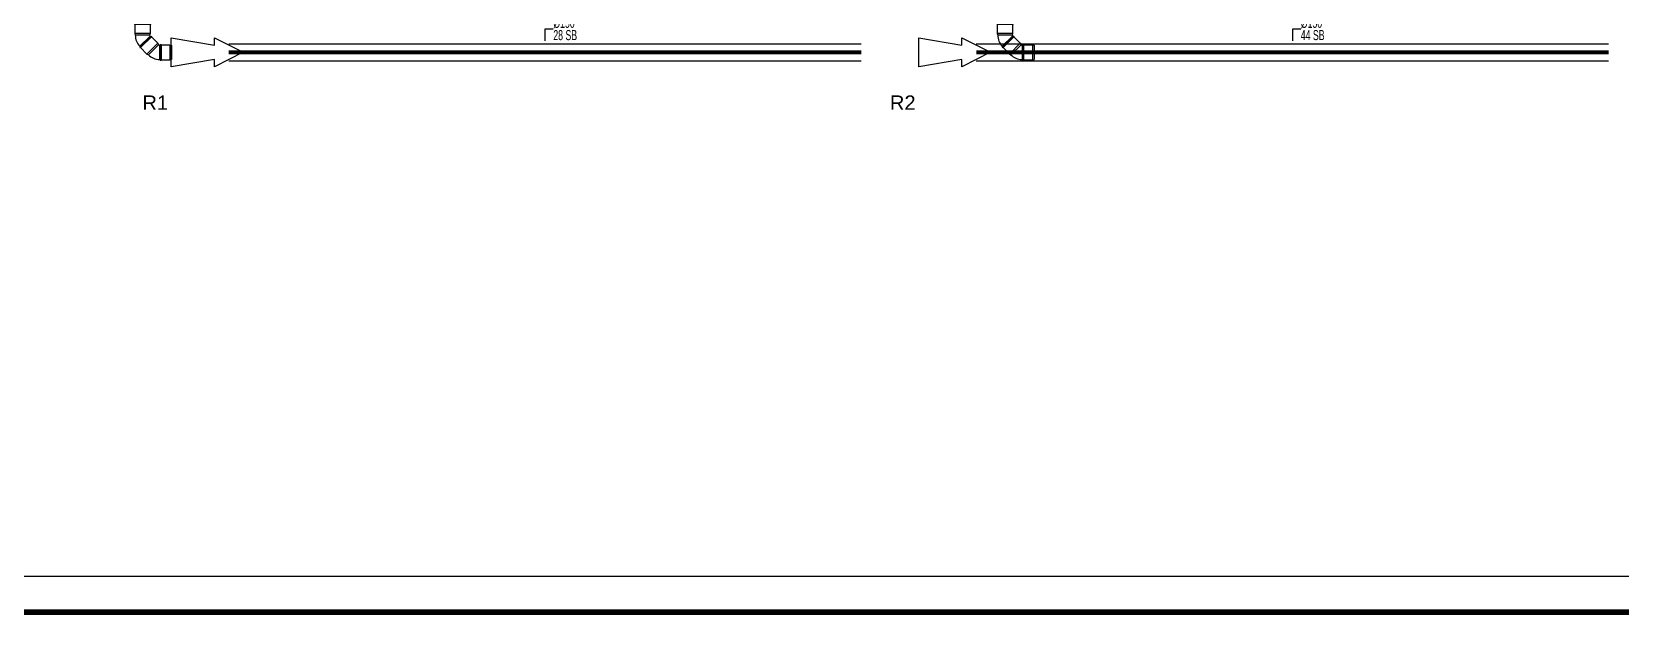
# Model space of a CAD drawing. Header units: centimetres. Extents: x -3952 to 26292, y -15092 to -10712.
# Drawn here: x 19603 to 20709, y -12913 to -12496 of the extents above; entities that cross this region are included whole.
import ezdxf
from ezdxf.enums import TextEntityAlignment as Align

# ---------------------------------------------------------------- set-up
doc = ezdxf.new("R2010")
doc.units = ezdxf.units.CM
doc.linetypes.add('PIS', pattern=[38, 30, -8])
for name, color, linetype in [('MTY-PAFTA', 7, 'Continuous'), ('MTY-PIS-SU-BORUSU', 6, 'PIS'), ('MTY-PISSU-CAP', 211, 'Continuous'), ('MTY-PVC', 43, 'Continuous'), ('MTY-ROGAR', 5, 'Continuous'), ('MTY-TEFRIS', 15, 'Continuous'), ('MTY-YUK-BIRIMI', 7, 'Continuous')]:
    doc.layers.add(name, color=color, linetype=linetype)
doc.layers.add('ROTAS-PAFTA-SINIRI', color=8, linetype='Continuous', plot=False)
doc.styles.add('MTY_CAP', font='wturkce.SHX', dxfattribs={"width": 0.65, "height": 20})
doc.styles.add('MTYCAPLT', font='arial.ttf', dxfattribs={"width": 0.65, "height": 1})
doc.styles.add('ROTAS', font='arial.ttf')

# ---------------------------------------------------------------- blocks, each defined once
blk = doc.blocks.new('ROTAS_PAFTA')
blk.add_lwpolyline([(0, 0), (1, 0), (1, 1), (0, 1)], close=True)
blk = doc.blocks.new('PVC DIRSEK')
at = {"layer": 'MTY-PVC', "color": 43}
for p, q in [((-5.5, 0), (-5.5, -0.6)), ((5.5, 0), (-5.5, 0)), ((5.5, -0.6), (-5.5, -0.6)), ((-5.3, -0.6), (-5.3, -6.9)), ((5.3, -6.9), (-5.3, -6.9)), ((-5.3, -6.9), (-5, -8)), ((5, -8), (-5, -8)), ((5.3, -8.7), (-1.8, -15.8)), ((5.6, -9), (-1.6, -16.1)), ((6.3, -9.1), (-1.3, -16.7)), ((6.2, -9.2), (-1.3, -16.7)), ((5.3, -6.9), (5, -8)), ((5.3, -0.6), (5.3, -6.9)), ((5.3, -8.7), (5.6, -9)), ((5.5, 0), (5.5, -0.6)), ((5.9, -8.7), (5.5, -9)), ((5.9, -8.7), (5.6, -9)), ((5.9, -8.7), (6.3, -9.1)), ((5.9, -8.7), (6.3, -9.1)), ((6.3, -9.1), (6.2, -9.2)), ((6.2, -9.2), (10.6, -13.7)), ((-1.5, -16.1), (-1.9, -16.5)), ((-1.6, -16.1), (-1.9, -16.5)), ((-1.9, -16.5), (-1.5, -16.9)), ((-1.9, -16.5), (-1.5, -16.9)), ((-1.8, -15.8), (-1.5, -16.1)), ((-1.3, -16.7), (-1.5, -16.9)), ((-1.3, -16.7), (-1.5, -16.9)), ((-1.3, -16.7), (3.1, -21.2)), ((10.6, -13.7), (3.1, -21.2)), ((3.1, -21.2), (4.1, -21.7)), ((11.2, -14.7), (4.1, -21.7)), ((10.6, -13.7), (11.2, -14.7)), ((11.9, -15), (11.9, -25)), ((11.9, -15), (12.3, -15)), ((12.3, -14.5), (12.3, -15)), ((12.3, -14.5), (12.9, -14.5)), ((12.3, -15), (12.3, -25)), ((12.9, -14.5), (12.9, -14.7)), ((12.9, -14.7), (12.9, -25.3)), ((12.9, -14.7), (19.1, -14.7)), ((19.1, -14.7), (20.3, -15.1)), ((19.1, -14.7), (19.1, -25.3)), ((20.3, -15.1), (20.3, -25)), ((11.9, -25), (12.3, -25)), ((12.3, -25), (12.3, -25.5)), ((12.3, -25.5), (12.9, -25.5)), ((12.9, -25.3), (19.1, -25.3)), ((12.9, -25.3), (12.9, -25.5)), ((19.1, -25.3), (20.3, -25))]:
    blk.add_line(p, q, dxfattribs=at)
for centre, radius, start, end in [((6, -8), 11, 180, 225), ((6, -8), 1, 180, 225), ((11.9, -14), 11, 225, 270), ((11.9, -14), 1, 225, 270)]:
    blk.add_arc(centre, radius, start, end, dxfattribs=at)
blk = doc.blocks.new('PVC ROGAR')
at = {"layer": 'MTY-ROGAR', "color": 2, "lineweight": -3, "ltscale": 0.5}
for p, q in [((0, -10), (0, 10)), ((0, 10), (30, 5)), ((30, 5), (30, 10)), ((30, 10), (50, 0)), ((30, -5), (0, -10)), ((50, 0), (30, -10)), ((30, -10), (30, -5))]:
    blk.add_line(p, q, dxfattribs=at)
at = {"layer": 'MTY-ROGAR', "lineweight": -3, "style": 'MTYCAPLT'}
blk.add_attdef('R', text='', height=20, dxfattribs=at).set_placement((55, 0), align=Align.MIDDLE_LEFT)
blk = doc.blocks.new('MTY-PIS SU CAP SB')
at = {"layer": 'MTY-PISSU-CAP'}
for p, q in [((0.83, 1.17), (0, 1.17)), ((0, 1.17), (0, 0))]:
    blk.add_line(p, q, dxfattribs=at)
at = {"layer": 'MTY-PISSU-CAP', "style": 'MTY_CAP', "width": 0.65}
blk.add_attdef('PSCP_001', (0.83, 1.29), '', height=1, dxfattribs=at)
at = {"layer": 'MTY-YUK-BIRIMI', "color": 211, "style": 'MTY_CAP', "width": 0.65}
blk.add_attdef('PS_001', (0.83, 0.07), '', height=1, dxfattribs=at)

msp = doc.modelspace()

# ---------------------------------------------------------------- linework, layer by layer
at = {"layer": 'MTY-PAFTA'}
for points, const_width in [([(19000, -12900), (24680, -12900), (24680, -10950), (19000, -10950)], 4), ([(19025, -12875), (24655, -12875), (24655, -10975), (19025, -10975)], 1), ([(19000, -15050), (24520, -15050), (24520, -12900), (19000, -12900)], 4)]:
    msp.add_lwpolyline(points, close=True, dxfattribs=dict(at, const_width=const_width))
at = {"layer": 'MTY-PIS-SU-BORUSU', "const_width": 3}
for points in [[(19740, -12510.5), (20180, -12510.5)], [(20260, -12510.5), (20700, -12510.5)]]:
    msp.add_lwpolyline(points, dxfattribs=at)
at = {"layer": 'MTY-PVC'}
for p, q in [((19740, -12504.5), (20180, -12504.5)), ((20260, -12504.5), (20700, -12504.5)), ((19740, -12516.5), (20180, -12516.5)), ((20260, -12516.5), (20700, -12516.5))]:
    msp.add_line(p, q, dxfattribs=at)

# ---------------------------------------------------------------- block references
at = {"layer": 'MTY-TEFRIS'}
for name, p in [('PVC DIRSEK', (19680, -12490.5)), ('PVC DIRSEK', (20280, -12490.5)), ('PVC ROGAR', (19700, -12510.5)), ('PVC ROGAR', (20220, -12510.5))]:
    msp.add_blockref(name, p, dxfattribs=at)
at = {"layer": 'MTY-TEFRIS', "xscale": 7, "yscale": 7}
for p, values in [((19960, -12502.5), {'PSCP_001': 'Ø150', 'PS_001': '28 SB'}), ((20480, -12502.5), {'PSCP_001': 'Ø150', 'PS_001': '44 SB'})]:
    msp.add_blockref('MTY-PIS SU CAP SB', p, dxfattribs=at).add_auto_attribs(values)
at = {"layer": 'ROTAS-PAFTA-SINIRI'}
for p, xscale, yscale in [((19000, -12900), 5680, 1950), ((19000, -15050), 5520, 2150)]:
    msp.add_blockref('ROTAS_PAFTA', p, dxfattribs=dict(at, xscale=xscale, yscale=yscale))

# ---------------------------------------------------------------- texts
at = {"layer": 'MTY-ROGAR', "style": 'ROTAS'}
for s, p in [('R1', (19680, -12550.5)), ('R2', (20200, -12550.5))]:
    msp.add_text(s, height=10, dxfattribs=at).set_placement(p)

doc.saveas('drawing.dxf')
